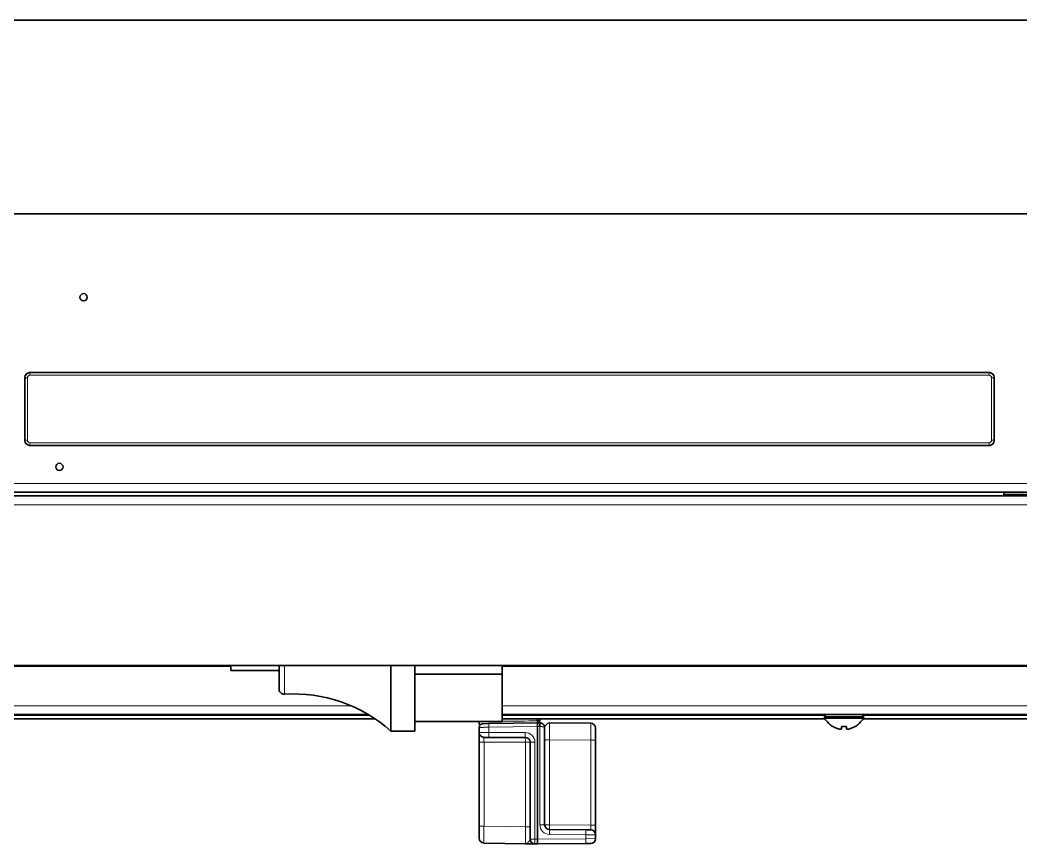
# Model space of a CAD drawing. Header units: millimetres. Extents: x -1803 to 2559, y -1143 to 2136.
# Drawn here: x 901.1 to 1107.6, y 1427.4 to 1597.4 of the extents above; entities that cross this region are included whole.
import ezdxf

# ---------------------------------------------------------------- set-up
doc = ezdxf.new("R2010")
doc.units = ezdxf.units.MM

msp = doc.modelspace()

# ---------------------------------------------------------------- linework, layer by layer
at = {"linetype": 'Continuous', "lineweight": 35}
for p, q in [((1357.05, 1597.43), (647.05, 1597.43)), ((647.05, 1557.43), (1357.05, 1557.43)), ((1101.05, 1524.68), (903.05, 1524.68)), ((902.05, 1523.68), (902.05, 1510.68)), ((1102.05, 1510.68), (1102.05, 1523.68)), ((903.05, 1509.68), (1101.05, 1509.68)), ((1377.05, 1499.23), (627.05, 1499.23)), ((629.05, 1500.03), (1375.05, 1500.03)), ((1103.99, 1499.43), (1103.99, 1499.63)), ((1372.05, 1464.23), (632.05, 1464.23)), ((852.45, 1464.13), (944.55, 1464.13)), ((944.55, 1464.23), (944.55, 1463.23)), ((954.55, 1459.32), (954.55, 1464.13)), ((977.55, 1450.73), (977.55, 1464.23)), ((982.55, 1450.73), (982.55, 1464.13)), ((1000.55, 1464.23), (1000.55, 1462.49)), ((1000.55, 1464.13), (1302.65, 1464.13)), ((954.55, 1463.23), (944.55, 1463.23)), ((982.55, 1462.49), (1000.55, 1462.49)), ((1000.55, 1462.49), (1000.55, 1452.73)), ((644.84, 1454.03), (973.11, 1454.03)), ((849.45, 1454.13), (972.93, 1454.13)), ((1000.56, 1454.13), (1305.65, 1454.13)), ((1000.56, 1454.03), (1067.19, 1454.03)), ((1003.73, 1454.13), (1003.73, 1454.03)), ((1067.05, 1453.53), (1067.05, 1453.73)), ((1074.91, 1454.03), (1359.26, 1454.03)), ((1075.05, 1453.73), (1075.05, 1453.53)), ((644.84, 1453.23), (974.36, 1453.23)), ((1000.55, 1452.73), (982.55, 1452.73)), ((995.8, 1451.48), (995.8, 1450.43)), ((997.77, 1452.26), (996.54, 1452.23)), ((1007.8, 1452.43), (997.77, 1452.26)), ((1000.56, 1453.23), (1067.17, 1453.23)), ((1008.31, 1452.43), (1007.8, 1452.43)), ((1007.8, 1451.68), (1007.8, 1428.43)), ((1018.81, 1452.34), (1010.29, 1452.41)), ((1068.75, 1451.69), (1068.75, 1451.65)), ((1073.35, 1451.65), (1073.35, 1451.69)), ((1074.94, 1453.23), (1359.26, 1453.23)), ((982.55, 1450.73), (977.55, 1450.73)), ((995.8, 1450.43), (995.8, 1448.43)), ((996.8, 1449.43), (997.79, 1449.43)), ((997.79, 1449.43), (1005.3, 1449.43)), ((1009.3, 1431.41), (1009.3, 1451.43)), ((1019.8, 1448.84), (1019.8, 1451.34)), ((995.8, 1448.43), (995.8, 1431.12)), ((1006.3, 1448.43), (1006.3, 1428.44)), ((1019.8, 1431.34), (1019.8, 1448.84)), ((995.8, 1432.23), (995.8, 1432.23)), ((995.8, 1431.12), (995.8, 1428.62)), ((1019.8, 1432.37), (1019.8, 1432.37)), ((1019.8, 1429.34), (1019.8, 1431.34)), ((1017.82, 1430.34), (1010.29, 1430.41)), ((1018.81, 1430.34), (1017.82, 1430.34)), ((1019.8, 1428.53), (1019.8, 1429.34)), ((996.79, 1427.62), (1005.32, 1427.47)), ((1007.29, 1427.44), (1007.8, 1427.43)), ((1007.8, 1427.43), (1017.82, 1427.52)), ((1017.82, 1427.52), (1018.81, 1427.53))]:
    msp.add_line(p, q, dxfattribs=at)
at = {"linetype": 'Continuous', "lineweight": 13}
for p, q in [((903.11, 1524.63), (903.05, 1524.68)), ((903.11, 1524.63), (903.11, 1524.13)), ((1101, 1524.63), (903.11, 1524.63)), ((903.11, 1524.13), (1101, 1524.13)), ((1101.05, 1524.68), (1101, 1524.63)), ((1101, 1524.13), (1101, 1524.63)), ((902.05, 1523.68), (902.11, 1523.63)), ((902.11, 1523.63), (902.11, 1510.73)), ((902.11, 1523.63), (902.61, 1523.63)), ((902.61, 1510.73), (902.61, 1523.63)), ((1101.5, 1523.63), (1101.5, 1510.73)), ((1102, 1523.63), (1101.5, 1523.63)), ((1102, 1523.63), (1102.05, 1523.68)), ((1102, 1510.73), (1102, 1523.63)), ((902.11, 1510.73), (902.05, 1510.68)), ((902.11, 1510.73), (902.61, 1510.73)), ((903.05, 1509.68), (903.11, 1509.73)), ((1101, 1510.23), (903.11, 1510.23)), ((903.11, 1509.73), (903.11, 1510.23)), ((903.11, 1509.73), (1101, 1509.73)), ((1101, 1509.73), (1101, 1510.23)), ((1101, 1509.73), (1101.05, 1509.68)), ((1102, 1510.73), (1101.5, 1510.73)), ((1102.05, 1510.68), (1102, 1510.73)), ((1375.05, 1501.83), (629.05, 1501.83)), ((1103.99, 1499.63), (1111.99, 1499.63)), ((1103.99, 1499.43), (1111.99, 1499.43)), ((627.05, 1497.43), (1377.05, 1497.43)), ((955.62, 1458.32), (955.62, 1464.23)), ((849.45, 1455.93), (969.42, 1455.93)), ((1000.56, 1455.93), (1305.65, 1455.93)), ((1067.05, 1453.73), (1075.05, 1453.73)), ((997.77, 1451.51), (1007.8, 1451.68)), ((997.77, 1450.43), (997.77, 1451.51)), ((1007.8, 1451.68), (1008.31, 1451.68)), ((1008.31, 1451.68), (1008.31, 1431.41)), ((1067.05, 1453.53), (1075.05, 1453.53)), ((1067.11, 1453.33), (1075, 1453.33)), ((995.8, 1450.43), (997.77, 1450.43)), ((1005.29, 1450.43), (997.77, 1450.43)), ((996.79, 1448.43), (995.8, 1448.43)), ((996.79, 1431.12), (996.79, 1448.43)), ((996.79, 1448.43), (1005.32, 1448.43)), ((1006.3, 1448.43), (1005.32, 1448.43)), ((1005.32, 1448.43), (1005.32, 1430.97)), ((1006.3, 1448.43), (1007.29, 1448.43)), ((1007.29, 1428.44), (1007.29, 1448.43)), ((1009.3, 1448.91), (1010.29, 1448.91)), ((1010.29, 1448.91), (1018.81, 1448.84)), ((1010.29, 1431.41), (1010.29, 1448.91)), ((1018.81, 1448.84), (1019.8, 1448.84)), ((1018.81, 1448.84), (1018.81, 1431.34)), ((995.8, 1431.12), (996.79, 1431.12)), ((1005.32, 1430.97), (996.79, 1431.12)), ((1006.3, 1430.97), (1005.32, 1430.97)), ((1009.3, 1431.41), (1008.31, 1431.41)), ((1009.3, 1431.41), (1010.29, 1431.41)), ((1018.81, 1431.34), (1010.29, 1431.41)), ((1018.81, 1431.34), (1019.8, 1431.34)), ((1010.29, 1429.41), (1017.82, 1429.34)), ((1017.82, 1429.34), (1019.8, 1429.34)), ((1017.82, 1429.34), (1017.82, 1428.52)), ((1006.3, 1428.44), (1007.29, 1428.44)), ((1007.8, 1428.43), (1007.29, 1428.44)), ((1017.82, 1428.52), (1007.8, 1428.43)), ((1019.8, 1428.53), (1017.82, 1428.52))]:
    msp.add_line(p, q, dxfattribs=at)
at = {"linetype": 'Continuous', "lineweight": 35}
for centre, radius, start, end in [((1104.39, 1499.63), 0.4, 90, 180), ((1104.39, 1499.43), 0.4, 180, 210.3012), ((955.55, 1459.32), 1, 180, 273.6785), ((957.54, 1428.38), 30, 48.1612, 93.6785), ((1067.45, 1453.73), 0.4, 90, 180), ((1074.65, 1453.73), 0.4, 0, 90), ((996.55, 1452.48), 0.75, 160.5275, 179.9998), ((1018.8, 1451.34), 1, 0, 89.5), ((1067.45, 1453.53), 0.4, 180, 210.3012), ((1071.25, 1455.75), 4.8, 210.3012, 238.6273), ((1070.85, 1455.75), 4.8, 301.3727, 329.6988), ((1074.65, 1453.53), 0.4, 329.6988, 0), ((996.8, 1450.43), 1, 180, 270), ((1005.3, 1448.43), 1, 0, 90), ((1010.3, 1431.41), 1, 180, 269.5), ((1018.8, 1429.34), 1, 0, 89.5), ((996.8, 1428.62), 1, 180, 269), ((1007.3, 1428.44), 1, 180, 269), ((1018.8, 1428.53), 1, 270.5, 0)]:
    msp.add_arc(centre, radius, start, end, dxfattribs=at)
at = {"linetype": 'Continuous', "lineweight": 13}
for centre, start, end in [((1005.29, 1448.43), 0, 90), ((1010.31, 1431.41), 180, 269.5)]:
    msp.add_arc(centre, 2, start, end, dxfattribs=at)
at = {"linetype": 'Continuous', "lineweight": 35, "extrusion": (0, 0, -1)}
for centre in [(914.2, 1540.23), (909.2, 1505.23)]:
    msp.add_ellipse(centre, major_axis=(0, 0.75), ratio=0.999854, dxfattribs=at)
at = {"linetype": 'Continuous', "lineweight": 35, "extrusion": (1.97215e-31, -1.17146e-15, -1)}
msp.add_ellipse((903.05, 1523.68), major_axis=(0.707, -0.707), ratio=0.999695, start_param=2.356347, end_param=3.926839, dxfattribs=at)
at = {"linetype": 'Continuous', "lineweight": 13, "extrusion": (0, 0, -1)}
for centre, major_axis, ratio, start_param, end_param in [((903.11, 1523.63), (0.707, -0.707), 1, 2.356347, 3.926839), ((1101, 1523.63), (-0.707, -0.707), 1, 2.356347, 3.926839), ((903.11, 1510.73), (-0.707, -0.707), 1, 5.497939, 7.068431), ((903.11, 1510.73), (0.354, 0.354), 0.999695, 2.356347, 3.926839), ((1101, 1510.73), (-0.354, 0.354), 0.999695, 2.356347, 3.926839), ((1101, 1510.73), (0.707, -0.707), 1, 5.497939, 7.068431), ((968.21, 1452.48), (-85.42, -0.75), 0.000001, 4.230454, 4.324088), ((1008.3, 1453.18), (0.009, -0.751), 0.005933, 5.207278, 6.129066), ((1010.3, 1448.91), (0.01, -3.5), 0.002493, 1.5709, 3.141621), ((1018.8, 1448.84), (-0.01, -3.5), 0.002493, 3.141608, 4.712328), ((996.8, 1448.43), (0, -1), 0.017452, 1.570796, 3.141593), ((997.79, 1450.43), (0, -1), 0.017452, 0, 1.570796), ((1005.3, 1450.43), (0, -1), 0.017452, 0, 1.570796), ((1005.3, 1448.43), (0, -1), 0.017452, 3.141593, 4.712389), ((996.8, 1431.12), (-0.02, -3.5), 0.004985, 0.000062, 1.570554), ((1005.3, 1430.98), (0.02, -3.5), 0.004983, 4.712805, 6.283297), ((1010.3, 1431.41), (0.009, 1), 0.008726, 3.141593, 4.712313), ((1018.8, 1431.34), (0.01, -1), 0.008724, 4.712617, 6.283338), ((1010.29, 1429.41), (0.009, 1), 0.008726, 0, 1.57072), ((1017.81, 1429.34), (0.009, 1), 0.008726, 0, 1.57072), ((1007.3, 1428.44), (-0.017, -1), 0.01745, 0, 1.570492), ((1017.81, 1428.52), (-0.009, 1), 0.008726, 1.570872, 3.141593)]:
    msp.add_ellipse(centre, major_axis=major_axis, ratio=ratio, start_param=start_param, end_param=end_param, dxfattribs=at)
at = {"linetype": 'Continuous', "lineweight": 13, "extrusion": (2.95823e-31, -1.17146e-15, -1)}
msp.add_ellipse((903.11, 1523.63), major_axis=(0.354, -0.354), ratio=0.999695, start_param=2.356347, end_param=3.926839, dxfattribs=at)
at = {"linetype": 'Continuous', "lineweight": 13, "extrusion": (-2.95823e-31, -1.17146e-15, -1)}
msp.add_ellipse((1101, 1523.63), major_axis=(-0.354, -0.354), ratio=0.999695, start_param=2.356347, end_param=3.926839, dxfattribs=at)
at = {"linetype": 'Continuous', "lineweight": 35, "extrusion": (-1.97215e-31, -1.17146e-15, -1)}
msp.add_ellipse((1101.05, 1523.68), major_axis=(-0.707, -0.707), ratio=0.999695, start_param=2.356347, end_param=3.926839, dxfattribs=at)
at = {"linetype": 'Continuous', "lineweight": 35, "extrusion": (0, 0, -1)}
for centre, major_axis, ratio, start_param, end_param in [((903.05, 1510.68), (0.707, 0.707), 0.999695, 2.356347, 3.926839), ((1101.05, 1510.68), (-0.707, 0.707), 0.999695, 2.356347, 3.926839), ((1007.81, 1452.48), (0, -0.75), 0.004364, 2.053959, 3.141593), ((1007.81, 1451.68), (0.003, -0.75), 0.004363, 1.570987, 3.141645), ((1007.81, 1428.43), (0, -1), 0.004363, 0, 1.570606)]:
    msp.add_ellipse(centre, major_axis=major_axis, ratio=ratio, start_param=start_param, end_param=end_param, dxfattribs=at)
at = {"linetype": 'Continuous', "lineweight": 13}
msp.add_rational_spline([(995.8, 1452.48), (995.8, 1452.63), (996.11, 1452.73), (996.54, 1452.73)], [1, 0.808597151974, 0.808597151974, 1], degree=3, dxfattribs=at)
at = {"linetype": 'Continuous', "lineweight": 35}
for points, knots in [([(995.8, 1452.48), (995.8, 1452.48), (995.8, 1452.48), (995.8, 1452.33), (995.8, 1452.2), (995.8, 1452.08)], [0, 0, 0, 0, 0.000003, 0.000003, 1, 1, 1, 1]), ([(995.8, 1451.48), (995.8, 1451.53), (995.81, 1451.57), (995.82, 1451.67), (995.84, 1451.71), (995.87, 1451.8), (995.9, 1451.85), (995.95, 1451.93), (995.98, 1451.97), (996.05, 1452.05), (996.09, 1452.08), (996.18, 1452.14), (996.22, 1452.16), (996.31, 1452.2), (996.36, 1452.21), (996.45, 1452.23), (996.5, 1452.23), (996.54, 1452.23)], [0, 0, 0, 0, 0.125, 0.125, 0.25, 0.25, 0.375, 0.375, 0.5, 0.5, 0.625, 0.625, 0.75, 0.75, 0.875, 0.875, 1, 1, 1, 1]), ([(1007.8, 1452.83), (1007.8, 1452.77), (1007.8, 1452.72), (1007.81, 1452.62), (1007.81, 1452.57), (1007.81, 1452.5), (1007.8, 1452.48), (1007.8, 1452.44), (1007.8, 1452.43), (1007.8, 1452.43)], [0, 0, 0, 0, 0.25, 0.25, 0.5, 0.5, 0.75, 0.75, 1, 1, 1, 1]), ([(1008.3, 1453.23), (1008.3, 1453.23), (1008.3, 1453.22), (1008.31, 1453.18), (1008.31, 1453.16), (1008.31, 1453.08), (1008.31, 1453.04), (1008.31, 1452.94), (1008.31, 1452.88), (1008.31, 1452.82)], [0, 0, 0, 0, 0.25, 0.25, 0.5, 0.5, 0.75, 0.75, 1, 1, 1, 1]), ([(1009.3, 1451.43), (1009.3, 1451.43), (1009.3, 1451.45), (1009.3, 1451.47), (1009.3, 1451.49), (1009.3, 1451.51), (1009.3, 1451.53), (1009.3, 1451.55), (1009.29, 1451.57), (1009.29, 1451.59), (1009.29, 1451.61), (1009.28, 1451.63), (1009.28, 1451.65), (1009.27, 1451.67), (1009.27, 1451.69), (1009.26, 1451.71), (1009.26, 1451.73), (1009.25, 1451.75), (1009.24, 1451.76), (1009.24, 1451.78), (1009.23, 1451.8), (1009.22, 1451.82), (1009.21, 1451.84), (1009.21, 1451.86), (1009.2, 1451.87), (1009.19, 1451.89), (1009.18, 1451.91), (1009.17, 1451.92), (1009.16, 1451.94), (1009.15, 1451.96), (1009.14, 1451.97), (1009.13, 1451.99), (1009.12, 1452), (1009.11, 1452.02), (1009.1, 1452.04), (1009.09, 1452.05), (1009.07, 1452.06), (1009.06, 1452.08), (1009.05, 1452.09), (1009.04, 1452.11), (1009.02, 1452.12), (1009.01, 1452.13), (1009, 1452.15), (1008.98, 1452.16), (1008.97, 1452.17), (1008.96, 1452.18), (1008.94, 1452.2), (1008.93, 1452.21), (1008.91, 1452.22), (1008.9, 1452.23), (1008.89, 1452.24), (1008.87, 1452.25), (1008.86, 1452.26), (1008.84, 1452.27), (1008.83, 1452.28), (1008.81, 1452.29), (1008.79, 1452.3), (1008.78, 1452.31), (1008.76, 1452.31), (1008.75, 1452.32), (1008.73, 1452.33), (1008.72, 1452.34), (1008.7, 1452.34), (1008.68, 1452.35), (1008.67, 1452.36), (1008.65, 1452.36), (1008.64, 1452.37), (1008.62, 1452.38), (1008.6, 1452.38), (1008.59, 1452.39), (1008.57, 1452.39), (1008.56, 1452.39), (1008.54, 1452.4), (1008.52, 1452.4), (1008.51, 1452.41), (1008.49, 1452.41), (1008.47, 1452.41), (1008.46, 1452.42), (1008.44, 1452.42), (1008.43, 1452.42), (1008.41, 1452.42), (1008.39, 1452.42), (1008.38, 1452.42), (1008.36, 1452.43), (1008.34, 1452.43), (1008.33, 1452.43), (1008.32, 1452.43), (1008.31, 1452.43)], [0, 0, 0, 0, 0.013552, 0.027059, 0.040521, 0.053938, 0.06731, 0.080637, 0.09392, 0.107157, 0.120351, 0.133499, 0.146603, 0.159663, 0.172679, 0.18565, 0.198578, 0.211461, 0.2243, 0.237096, 0.249847, 0.262555, 0.27522, 0.287841, 0.300418, 0.312953, 0.325444, 0.337892, 0.350297, 0.362658, 0.374978, 0.387254, 0.399488, 0.411679, 0.423828, 0.435934, 0.447998, 0.46002, 0.472, 0.483939, 0.495835, 0.507689, 0.519502, 0.531274, 0.543004, 0.554693, 0.566341, 0.577948, 0.589514, 0.601039, 0.612523, 0.623967, 0.63537, 0.646733, 0.658056, 0.669339, 0.680582, 0.691785, 0.702949, 0.714073, 0.725158, 0.736203, 0.747209, 0.758176, 0.769105, 0.779994, 0.790845, 0.801658, 0.812433, 0.823169, 0.833867, 0.844527, 0.85515, 0.865735, 0.876283, 0.886794, 0.897267, 0.907704, 0.918104, 0.928467, 0.938794, 0.949085, 0.959339, 0.969558, 0.979741, 0.989888, 1, 1, 1, 1]), ([(1008.31, 1452.43), (1008.31, 1452.43), (1008.31, 1452.42), (1008.31, 1452.4), (1008.31, 1452.39), (1008.31, 1452.35), (1008.31, 1452.33), (1008.31, 1452.27), (1008.31, 1452.24), (1008.31, 1452.17), (1008.31, 1452.13), (1008.31, 1452.05), (1008.31, 1452.01), (1008.31, 1451.92), (1008.31, 1451.87), (1008.31, 1451.78), (1008.31, 1451.73), (1008.31, 1451.68)], [0, 0, 0, 0, 0.125, 0.125, 0.25, 0.25, 0.375, 0.375, 0.5, 0.5, 0.625, 0.625, 0.75, 0.75, 0.875, 0.875, 1, 1, 1, 1]), ([(1070.55, 1451.69), (1070.55, 1451.56), (1070.55, 1451.45), (1070.55, 1451.32), (1070.55, 1451.27), (1070.55, 1451.2), (1070.55, 1451.17), (1070.55, 1451.14)], [0, 0, 0, 0, 0.5, 0.5, 0.75, 0.75, 1, 1, 1, 1]), ([(1073.35, 1451.69), (1073.15, 1451.56), (1072.94, 1451.45), (1072.62, 1451.32), (1072.51, 1451.27), (1072.28, 1451.2), (1072.17, 1451.17), (1072.05, 1451.14)], [0, 0, 0, 0, 0.5, 0.5, 0.75, 0.75, 1, 1, 1, 1]), ([(1005.32, 1427.47), (1005.33, 1427.47), (1005.34, 1427.47), (1005.35, 1427.47), (1005.37, 1427.47), (1005.43, 1427.47), (1005.47, 1427.47), (1005.56, 1427.47), (1005.62, 1427.47), (1005.8, 1427.47), (1005.91, 1427.46), (1006.14, 1427.46), (1006.25, 1427.46), (1006.46, 1427.45), (1006.56, 1427.45), (1006.74, 1427.45), (1006.83, 1427.45), (1006.98, 1427.45), (1007.05, 1427.44), (1007.12, 1427.44), (1007.13, 1427.44), (1007.16, 1427.44), (1007.17, 1427.44), (1007.2, 1427.44), (1007.22, 1427.44), (1007.25, 1427.44), (1007.27, 1427.44), (1007.28, 1427.44), (1007.29, 1427.44), (1007.29, 1427.44)], [0, 0, 0, 0, 0.007821, 0.007821, 0.015642, 0.031285, 0.062569, 0.062569, 0.125138, 0.125138, 0.250276, 0.250276, 0.375414, 0.375414, 0.500553, 0.500553, 0.625691, 0.625691, 0.750829, 0.750829, 0.782113, 0.782113, 0.813398, 0.813398, 0.875967, 0.875967, 0.938536, 0.938536, 1, 1, 1, 1])]:
    msp.add_open_spline(points, degree=3, knots=knots, dxfattribs=at)
at = {"linetype": 'Continuous', "lineweight": 13}
for points, knots in [([(995.8, 1451.48), (995.8, 1451.48), (995.8, 1451.48), (995.8, 1451.48), (995.8, 1451.48), (995.8, 1451.48), (995.81, 1451.48), (995.81, 1451.48), (995.81, 1451.48), (995.81, 1451.48), (995.81, 1451.48), (995.82, 1451.48), (995.82, 1451.48), (995.82, 1451.48), (995.82, 1451.48), (995.83, 1451.48), (995.83, 1451.48), (995.84, 1451.48), (995.84, 1451.49), (995.84, 1451.49), (995.85, 1451.49), (995.85, 1451.49), (995.86, 1451.49), (995.87, 1451.49), (995.87, 1451.49), (995.88, 1451.49), (995.89, 1451.49), (995.89, 1451.49), (995.9, 1451.49), (995.91, 1451.49), (995.92, 1451.49), (995.93, 1451.49), (995.93, 1451.49), (995.94, 1451.49), (995.95, 1451.49), (995.96, 1451.49), (995.97, 1451.49), (995.98, 1451.49), (996, 1451.49), (996.01, 1451.49), (996.02, 1451.49), (996.03, 1451.49), (996.04, 1451.49), (996.06, 1451.49), (996.07, 1451.49), (996.09, 1451.49), (996.1, 1451.49), (996.11, 1451.49), (996.13, 1451.49), (996.15, 1451.49), (996.16, 1451.49), (996.18, 1451.49), (996.19, 1451.49), (996.21, 1451.49), (996.23, 1451.49), (996.25, 1451.49), (996.27, 1451.49), (996.29, 1451.49), (996.3, 1451.49), (996.32, 1451.49), (996.34, 1451.49), (996.37, 1451.49), (996.39, 1451.49), (996.41, 1451.49), (996.43, 1451.49), (996.45, 1451.49), (996.47, 1451.49), (996.5, 1451.49), (996.52, 1451.49), (996.55, 1451.49), (996.57, 1451.49), (996.59, 1451.49), (996.62, 1451.49), (996.65, 1451.49), (996.67, 1451.49), (996.7, 1451.5), (996.72, 1451.5), (996.75, 1451.5), (996.78, 1451.5), (996.81, 1451.5), (996.84, 1451.5), (996.87, 1451.5), (996.89, 1451.5), (996.92, 1451.5), (996.95, 1451.5), (996.98, 1451.5), (997.02, 1451.5), (997.05, 1451.5), (997.08, 1451.5), (997.11, 1451.5), (997.14, 1451.5), (997.17, 1451.5), (997.21, 1451.5), (997.24, 1451.5), (997.27, 1451.5), (997.31, 1451.5), (997.34, 1451.5), (997.38, 1451.5), (997.41, 1451.5), (997.44, 1451.5), (997.48, 1451.5), (997.52, 1451.5), (997.55, 1451.5), (997.59, 1451.5), (997.62, 1451.5), (997.66, 1451.51), (997.69, 1451.51), (997.73, 1451.51), (997.76, 1451.51), (997.77, 1451.51)], [0, 0, 0, 0, 0.005145, 0.012065, 0.019033, 0.026048, 0.033109, 0.040218, 0.047373, 0.054575, 0.061825, 0.069121, 0.076464, 0.083854, 0.091292, 0.098776, 0.106307, 0.113884, 0.121509, 0.129181, 0.1369, 0.144666, 0.152478, 0.160338, 0.168244, 0.176198, 0.184198, 0.192246, 0.20034, 0.208481, 0.21667, 0.224905, 0.233187, 0.241516, 0.249892, 0.258315, 0.266785, 0.275302, 0.283865, 0.292476, 0.301134, 0.309839, 0.31859, 0.327389, 0.336234, 0.345127, 0.354066, 0.363052, 0.372086, 0.381166, 0.390293, 0.399467, 0.408688, 0.417956, 0.427271, 0.436633, 0.446042, 0.455498, 0.465001, 0.47455, 0.484147, 0.493791, 0.503481, 0.513219, 0.523003, 0.532835, 0.542713, 0.552638, 0.56261, 0.57263, 0.582696, 0.592809, 0.602969, 0.613176, 0.62343, 0.633731, 0.644079, 0.654474, 0.664915, 0.675404, 0.68594, 0.696522, 0.707152, 0.717828, 0.728552, 0.739322, 0.75014, 0.761004, 0.771915, 0.782873, 0.793878, 0.804931, 0.81603, 0.827176, 0.838369, 0.849609, 0.860895, 0.872229, 0.88361, 0.895038, 0.906512, 0.918034, 0.929603, 0.941218, 0.952881, 0.96459, 0.976346, 0.98815, 1, 1, 1, 1]), ([(997.77, 1451.51), (997.77, 1451.56), (997.77, 1451.6), (997.77, 1451.7), (997.76, 1451.75), (997.76, 1451.84), (997.76, 1451.88), (997.76, 1451.96), (997.76, 1452), (997.76, 1452.07), (997.76, 1452.1), (997.76, 1452.16), (997.76, 1452.18), (997.76, 1452.22), (997.77, 1452.23), (997.77, 1452.25), (997.77, 1452.26), (997.77, 1452.26)], [0, 0, 0, 0, 0.125, 0.125, 0.25, 0.25, 0.375, 0.375, 0.5, 0.5, 0.625, 0.625, 0.75, 0.75, 0.875, 0.875, 1, 1, 1, 1]), ([(1008.31, 1451.68), (1008.31, 1451.68), (1008.32, 1451.68), (1008.33, 1451.68), (1008.34, 1451.68), (1008.35, 1451.68), (1008.36, 1451.68), (1008.36, 1451.68), (1008.37, 1451.68), (1008.38, 1451.68), (1008.39, 1451.68), (1008.4, 1451.68), (1008.41, 1451.68), (1008.42, 1451.67), (1008.43, 1451.67), (1008.44, 1451.67), (1008.45, 1451.67), (1008.45, 1451.67), (1008.46, 1451.67), (1008.47, 1451.67), (1008.48, 1451.67), (1008.49, 1451.67), (1008.5, 1451.67), (1008.51, 1451.67), (1008.52, 1451.67), (1008.53, 1451.67), (1008.54, 1451.67), (1008.55, 1451.67), (1008.56, 1451.67), (1008.57, 1451.67), (1008.58, 1451.66), (1008.59, 1451.66), (1008.6, 1451.66), (1008.61, 1451.66), (1008.62, 1451.66), (1008.63, 1451.66), (1008.64, 1451.66), (1008.65, 1451.66), (1008.66, 1451.66), (1008.67, 1451.66), (1008.67, 1451.65), (1008.68, 1451.65), (1008.69, 1451.65), (1008.7, 1451.65), (1008.71, 1451.65), (1008.72, 1451.65), (1008.73, 1451.65), (1008.74, 1451.65), (1008.75, 1451.64), (1008.76, 1451.64), (1008.77, 1451.64), (1008.78, 1451.64), (1008.79, 1451.64), (1008.8, 1451.64), (1008.81, 1451.64), (1008.82, 1451.63), (1008.83, 1451.63), (1008.84, 1451.63), (1008.85, 1451.63), (1008.86, 1451.63), (1008.87, 1451.63), (1008.88, 1451.62), (1008.89, 1451.62), (1008.9, 1451.62), (1008.91, 1451.62), (1008.92, 1451.62), (1008.92, 1451.62), (1008.93, 1451.61), (1008.94, 1451.61), (1008.95, 1451.61), (1008.96, 1451.61), (1008.97, 1451.61), (1008.98, 1451.6), (1008.99, 1451.6), (1009, 1451.6), (1009.01, 1451.6), (1009.01, 1451.6), (1009.02, 1451.59), (1009.03, 1451.59), (1009.04, 1451.59), (1009.05, 1451.59), (1009.06, 1451.58), (1009.06, 1451.58), (1009.07, 1451.58), (1009.08, 1451.58), (1009.09, 1451.58), (1009.1, 1451.57), (1009.1, 1451.57), (1009.11, 1451.57), (1009.12, 1451.57), (1009.13, 1451.56), (1009.13, 1451.56), (1009.14, 1451.56), (1009.15, 1451.56), (1009.16, 1451.55), (1009.16, 1451.55), (1009.17, 1451.55), (1009.18, 1451.54), (1009.18, 1451.54), (1009.19, 1451.54), (1009.19, 1451.54), (1009.2, 1451.53), (1009.21, 1451.53), (1009.21, 1451.53), (1009.22, 1451.52), (1009.22, 1451.52), (1009.23, 1451.52), (1009.23, 1451.52), (1009.24, 1451.51), (1009.24, 1451.51), (1009.25, 1451.51), (1009.25, 1451.5), (1009.26, 1451.5), (1009.26, 1451.5), (1009.26, 1451.49), (1009.27, 1451.49), (1009.27, 1451.49), (1009.28, 1451.48), (1009.28, 1451.48), (1009.28, 1451.48), (1009.28, 1451.47), (1009.29, 1451.47), (1009.29, 1451.47), (1009.29, 1451.46), (1009.29, 1451.46), (1009.3, 1451.46), (1009.3, 1451.45), (1009.3, 1451.45), (1009.3, 1451.45), (1009.3, 1451.44), (1009.3, 1451.44), (1009.3, 1451.43), (1009.3, 1451.43), (1009.3, 1451.43), (1009.3, 1451.43)], [0, 0, 0, 0, 0.005431, 0.010894, 0.016387, 0.021912, 0.027468, 0.033056, 0.038675, 0.044325, 0.050007, 0.055721, 0.061466, 0.067242, 0.073051, 0.078891, 0.084763, 0.090667, 0.096603, 0.102571, 0.10857, 0.114602, 0.120666, 0.126762, 0.13289, 0.13905, 0.145243, 0.151468, 0.157725, 0.164014, 0.170336, 0.176691, 0.183077, 0.189497, 0.195949, 0.202433, 0.20895, 0.2155, 0.222082, 0.228697, 0.235345, 0.242025, 0.248739, 0.255485, 0.262264, 0.269076, 0.275921, 0.282799, 0.28971, 0.296653, 0.30363, 0.31064, 0.317683, 0.324759, 0.331869, 0.339011, 0.346187, 0.353396, 0.360638, 0.367913, 0.375222, 0.382564, 0.389939, 0.397348, 0.40479, 0.412266, 0.419775, 0.427317, 0.434893, 0.442503, 0.450146, 0.457822, 0.465532, 0.473276, 0.481053, 0.488864, 0.496709, 0.504587, 0.512499, 0.520444, 0.528424, 0.536437, 0.544483, 0.552564, 0.560678, 0.568827, 0.577009, 0.585225, 0.593474, 0.601758, 0.610075, 0.618427, 0.626812, 0.635232, 0.643685, 0.652172, 0.660693, 0.669249, 0.677838, 0.686461, 0.695118, 0.70381, 0.712535, 0.721295, 0.730089, 0.738916, 0.747778, 0.756675, 0.765605, 0.774569, 0.783568, 0.792601, 0.801668, 0.810769, 0.819904, 0.829074, 0.838278, 0.847517, 0.856789, 0.866096, 0.875437, 0.884813, 0.894223, 0.903667, 0.913145, 0.922658, 0.932206, 0.941787, 0.951403, 0.961054, 0.970739, 0.980458, 0.990212, 1, 1, 1, 1]), ([(1009.3, 1451.43), (1009.3, 1451.46), (1009.31, 1451.48), (1009.32, 1451.54), (1009.33, 1451.57), (1009.35, 1451.63), (1009.37, 1451.66), (1009.4, 1451.72), (1009.41, 1451.75), (1009.47, 1451.84), (1009.51, 1451.89), (1009.6, 1452), (1009.65, 1452.05), (1009.72, 1452.13), (1009.74, 1452.15), (1009.79, 1452.19), (1009.81, 1452.21), (1009.89, 1452.27), (1009.94, 1452.3), (1010.04, 1452.36), (1010.09, 1452.38), (1010.17, 1452.4), (1010.19, 1452.4), (1010.24, 1452.41), (1010.27, 1452.41), (1010.29, 1452.41)], [0, 0, 0, 0, 0.0625, 0.0625, 0.125, 0.125, 0.1875, 0.1875, 0.25, 0.25, 0.375, 0.375, 0.5, 0.5, 0.5625, 0.5625, 0.625, 0.625, 0.75, 0.75, 0.875, 0.875, 0.9375, 0.9375, 1, 1, 1, 1]), ([(1006.3, 1428.44), (1006.3, 1428.41), (1006.3, 1428.38), (1006.29, 1428.33), (1006.28, 1428.3), (1006.25, 1428.24), (1006.24, 1428.21), (1006.21, 1428.15), (1006.19, 1428.12), (1006.14, 1428.04), (1006.1, 1427.98), (1006.01, 1427.87), (1005.97, 1427.82), (1005.89, 1427.75), (1005.87, 1427.73), (1005.82, 1427.69), (1005.8, 1427.67), (1005.72, 1427.61), (1005.67, 1427.58), (1005.57, 1427.53), (1005.52, 1427.51), (1005.45, 1427.49), (1005.42, 1427.48), (1005.37, 1427.48), (1005.35, 1427.47), (1005.32, 1427.47)], [0, 0, 0, 0, 0.0625, 0.0625, 0.125, 0.125, 0.1875, 0.1875, 0.25, 0.25, 0.375, 0.375, 0.5, 0.5, 0.5625, 0.5625, 0.625, 0.625, 0.75, 0.75, 0.875, 0.875, 0.9375, 0.9375, 1, 1, 1, 1])]:
    msp.add_open_spline(points, degree=3, knots=knots, dxfattribs=at)
at = {"linetype": 'Continuous', "lineweight": 35}
for points in [[(1008.31, 1452.81), (1008.14, 1452.82), (1007.97, 1452.82), (1007.8, 1452.82)], [(1070.05, 1451.14), (1070, 1451.15), (1069.89, 1451.18), (1069.73, 1451.23), (1069.57, 1451.29), (1069.41, 1451.35), (1069.26, 1451.41), (1069.11, 1451.49), (1068.94, 1451.58), (1068.82, 1451.65), (1068.75, 1451.69)], [(1071.55, 1451.69), (1071.39, 1451.66), (1071.05, 1451.64), (1070.72, 1451.66), (1070.55, 1451.69)], [(1071.55, 1451.14), (1071.55, 1451.15), (1071.55, 1451.18), (1071.55, 1451.23), (1071.55, 1451.29), (1071.55, 1451.35), (1071.55, 1451.41), (1071.55, 1451.49), (1071.55, 1451.58), (1071.55, 1451.65), (1071.55, 1451.69)], [(1070.55, 1451.14), (1070.53, 1451.13), (1070.48, 1451.13), (1070.4, 1451.12), (1070.33, 1451.12), (1070.26, 1451.12), (1070.19, 1451.12), (1070.12, 1451.13), (1070.08, 1451.13), (1070.05, 1451.14)], [(1072.05, 1451.14), (1072.03, 1451.13), (1071.98, 1451.13), (1071.91, 1451.12), (1071.84, 1451.12), (1071.77, 1451.12), (1071.7, 1451.12), (1071.62, 1451.13), (1071.58, 1451.13), (1071.55, 1451.14)]]:
    msp.add_open_spline(points, degree=3, dxfattribs=at)

doc.saveas('drawing.dxf')
